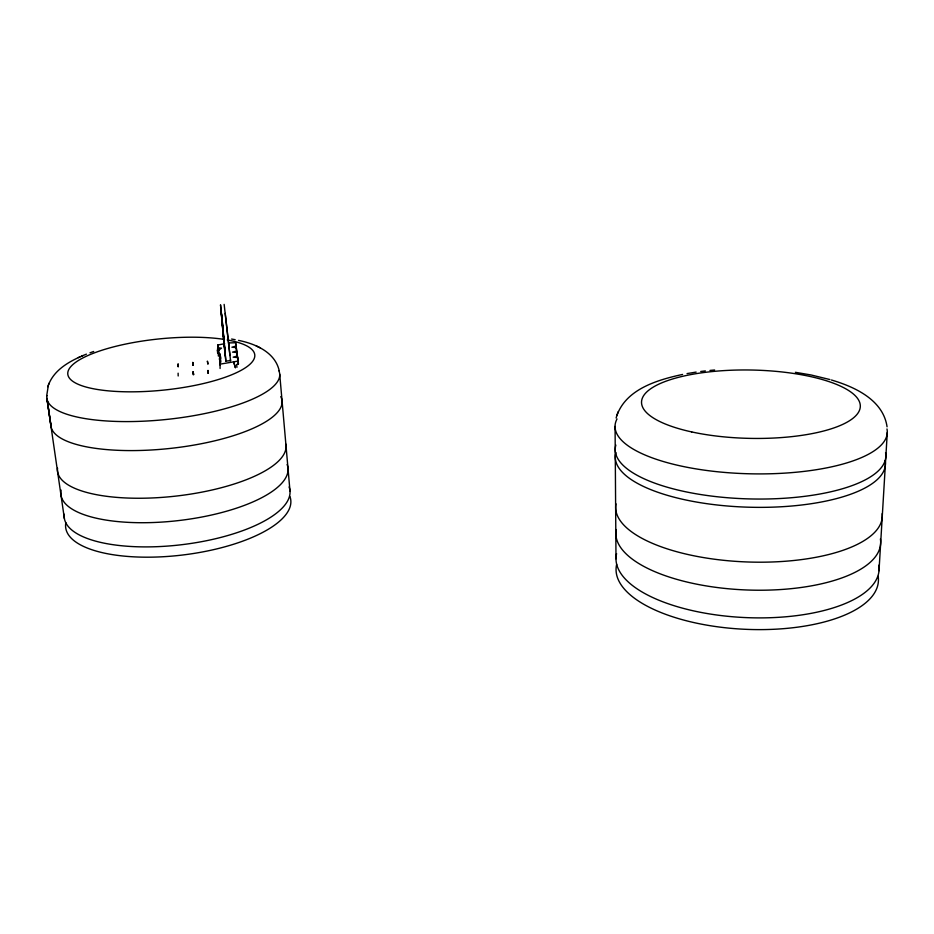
<?xml version="1.0" encoding="UTF-8"?>
<svg xmlns="http://www.w3.org/2000/svg" width="934" height="934" viewBox="0 0 934 934"><rect width="100%" height="100%" fill="white"/><g stroke="black" fill="none" stroke-linecap="round" stroke-linejoin="round"><path stroke-width="1.4" d="M237.014 356.683L236.746 350.951L232.531 352.13L236.956 352.515L237.236 355.399M46.7 395.736L48.37 385.228M220.085 368.498L219.98 354.325L218.159 350.542L221.486 348.16L218.416 347.892L218.054 344.973L224.674 343.689M220.109 365.042L220.424 359.368L220.879 362.112M219.653 359.929L219.98 354.325L220.926 358.376M879.011 570.697L887.3 432.36M220.109 363.536L220.424 359.368M219.548 359.823L219.98 354.325M217.412 350.635L218.054 344.973L218.708 350.74L217.412 350.635L217.692 353.379M616.113 417.965C624.332 389.548 656.847 379.998 682.567 374.441M48.545 384.75C54.686 368.685 71.428 360.232 86.418 354.149M47.832 386.734L49.07 383.255M616.662 415.828L618.261 411.625M78.328 357.617L79.892 356.928M81.562 356.181L83.056 355.527M89.979 352.807L93.704 351.488M220.132 364.143L238.135 361.084L238.415 364.015L236.652 364.517L236.932 367.354M228.643 342.918L235.625 342.766L238.415 364.015M687.039 373.588L696.134 372.094M700.734 371.475L705.345 370.915M221.533 313.836L225.841 361.084L230.558 360.652L225.234 313.38M709.945 370.436L714.627 370.004M795.383 372.304L811.097 374.978L829.882 379.543M231.597 339.042L235.158 339.684M238.544 340.396C255.402 343.735 275.238 352.316 279.243 370.903M831.458 380.01C854.703 386.863 883.202 399.869 887.066 426.826M256.173 345.884L257.936 346.736M258.391 346.958L260.189 347.833M235.403 367.739L233.815 362.31L235.333 367.552M178.114 373.18L178.184 375.982M192.824 365.381L192.766 362.474L193.303 365.171M193.14 374.662L193.081 371.779L193.63 374.534M207.943 363.98L207.383 361.119L207.92 363.898M192.766 362.474L193.315 365.241M193.081 371.779L193.63 374.616M46.934 398.398L50.88 425.157A116.236 35.27 -6.2 0 0 176.012 447.748A116.236 35.27 -6.2 0 0 280.749 396.646M50.88 425.157L47.05 399.18L64.399 518.639M228.62 344.459L228.76 345.662M229.939 355.539L224.148 304.391M230.406 359.345L230.558 360.652M224.078 344.868L224.218 346.082L220.529 304.834L224.744 350.962M225.152 354.698L225.292 355.971L221.031 309.282M218.416 347.892L218.708 350.74M237.937 360.466L237.645 357.559L233.161 357.162L237.434 355.959L237.715 358.854M236.559 350.437L236.29 347.588L231.901 347.214L236.08 346.059L236.349 348.907M235.625 342.766L235.905 345.592M219.467 357.897L219.712 360.466M222.047 318.494L225.841 361.084M279.71 374.184L289.995 491.097M218.159 350.542L218.393 356.181M178.184 366.735L178.114 363.816L178.172 366.642M208.048 373.261L208.002 370.401L208.048 373.191M218.054 344.973L218.089 347.623M615.074 426.429L615.996 558.789M278.857 370.798A117.019 33.519 -6 0 1 167.419 419.354A117.019 33.519 -6 0 1 47.027 395.561M227.219 339.918A93.995 25.685 -5.9 0 1 187.769 386.746A93.995 25.685 -5.9 0 1 70.05 367.564A93.995 25.685 -5.9 0 1 223.179 339.252M289.937 496.503A113.388 41.505 -7 0 1 181.57 555.135A113.388 41.505 -7 0 1 65.847 522.69M289.096 486.953A113.656 40.909 -6.9 0 1 182.072 544.662A113.656 40.909 -6.9 0 1 64.248 514.225M287.112 464.513A114.31 39.52 -6.7 0 1 177.53 520.693A114.31 39.52 -6.7 0 1 61.119 490.093M285.769 444A114.964 38.096 -6.5 0 1 173.012 496.409A114.964 38.096 -6.5 0 1 57.558 468.121M878.17 576.313A131.309 54.627 2.7 0 1 745.215 629.294A131.309 54.627 2.7 0 1 616.662 564.37M878.836 565.175A131.671 53.903 2.6 0 1 745.53 617.584A131.671 53.903 2.6 0 1 616.592 553.617M880.4 538.965A132.523 52.164 2.3 0 1 747.854 590.019A132.523 52.164 2.3 0 1 616.16 529.531M882.163 513.688A133.399 50.378 2.1 0 1 746.92 561.953A133.399 50.378 2.1 0 1 615.985 503.846M885.549 452.698A135.36 46.245 1.5 0 1 748.718 498.896A135.36 46.245 1.5 0 1 615.856 445.051M886.973 428.951A136.154 44.563 1.3 0 1 744.41 473.631A136.154 44.563 1.3 0 1 617.024 418.946M885.082 460.555A135.103 46.793 1.6 0 1 748.496 507.197A135.103 46.793 1.6 0 1 615.903 452.616M691.709 431.928A109.406 34.184 1.1 0 0 860.179 407.784A109.406 34.184 1.1 0 0 700.885 372.935A109.406 34.184 1.1 0 0 691.709 431.928"/></g></svg>
